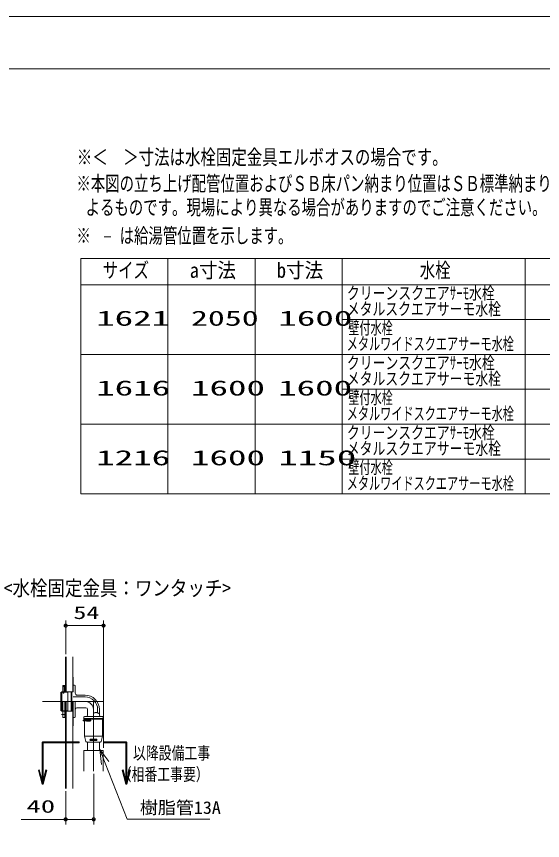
# Model space of a CAD drawing. Units: millimetres on the paper. Extents: x -305 to 305, y -152 to 152.
# Drawn here: x -46.9 to 53.7, y -9 to 148.5 of the extents above; entities that cross this region are included whole.
import ezdxf
from ezdxf.enums import TextEntityAlignment as Align

# ---------------------------------------------------------------- set-up
doc = ezdxf.new("R2010")
doc.units = ezdxf.units.MM
doc.linetypes.add('LONG_CHAIN', pattern=[21, 18, -1, 1, -1])
for name, color, linetype, lineweight in [('0-1_RV', 7, 'Continuous', 9), ('0-2_0', 7, 'Continuous', 9), ('0-4_図面枠', 3, 'Continuous', 9), ('0-5_DEFPOINTS', 7, 'Continuous', 9)]:
    doc.layers.add(name, color=color, linetype=linetype, lineweight=lineweight)
doc.styles.add('ＭＳ ゴシック', font='')
doc.styles.get('ＭＳ ゴシック').set_extended_font_data('MS Gothic')

# ---------------------------------------------------------------- blocks, each defined once
blk = doc.blocks.new('_DOTSMALL')
at = {"layer": '0-2_0'}
for p, q in [((0.0746, 0.1), (-0.0746, 0.1)), ((0.1223, -0.0248), (-0.1223, -0.0248))]:
    blk.add_line(p, q, dxfattribs=at)
for points in [[(0.125, 0), (0.124, 0.0157), (0.1211, 0.0311), (0.1162, 0.046), (0.1095, 0.0602), (0.1011, 0.0735), (0.0911, 0.0856), (0.0797, 0.0963), (0.067, 0.1055), (0.0532, 0.1131), (0.0386, 0.1189), (0.0234, 0.1228), (0.0078, 0.1248), (-0.0078, 0.1248), (-0.0234, 0.1228), (-0.0386, 0.1189), (-0.0532, 0.1131), (-0.067, 0.1055), (-0.0797, 0.0963), (-0.0911, 0.0856), (-0.1011, 0.0735), (-0.1095, 0.0602), (-0.1162, 0.046), (-0.1211, 0.0311), (-0.124, 0.0157), (-0.125, 0), (0, 0)], [(-0.125, 0), (-0.124, -0.0157), (-0.1211, -0.0311), (-0.1162, -0.046), (-0.1095, -0.0602), (-0.1011, -0.0735), (-0.0911, -0.0856), (-0.0797, -0.0963), (-0.067, -0.1055), (-0.0532, -0.1131), (-0.0386, -0.1189), (-0.0234, -0.1228), (-0.0078, -0.1248), (0.0078, -0.1248), (0.0234, -0.1228), (0.0386, -0.1189), (0.0532, -0.1131), (0.067, -0.1055), (0.0797, -0.0963), (0.0911, -0.0856), (0.1011, -0.0735), (0.1095, -0.0602), (0.1162, -0.046), (0.1211, -0.0311), (0.124, -0.0157), (0.125, 0), (0, 0)]]:
    blk.add_lwpolyline(points, close=True, dxfattribs=at)
blk = doc.blocks.new('DOTFIL')
at = {"layer": '0-2_0'}
blk.add_line((-0.5, 0), (0.5, 0), dxfattribs=at)
blk = doc.blocks.new('_OPEN30')
at = {"layer": '0-2_0'}
blk.add_line((0, 0), (-1, 0), dxfattribs=at)
blk.add_lwpolyline([(-1, 0.2679), (0, 0), (-1, -0.2679)], dxfattribs=at)

msp = doc.modelspace()

# ---------------------------------------------------------------- linework, layer by layer
at = {"layer": '0-1_RV'}
for p, q in [((-34.625, 102.247), (-34.625, 57.247)), ((-34.625, 102.247), (100.375, 102.247)), ((-17.959, 102.247), (-17.959, 57.247)), ((-1.292, 102.247), (-1.292, 57.247)), ((15.375, 102.247), (15.375, 57.247)), ((50.375, 102.247), (50.375, 57.247)), ((-34.625, 97.247), (100.375, 97.247)), ((15.375, 90.58), (100.375, 90.58)), ((-34.625, 83.914), (100.375, 83.914)), ((15.375, 77.247), (100.375, 77.247)), ((-34.625, 70.58), (100.375, 70.58)), ((15.375, 63.914), (100.375, 63.914)), ((-34.625, 57.247), (100.375, 57.247)), ((-37.521, 26.648), (-37.521, 33.084)), ((-30.295, 8.702), (-30.295, 33.084)), ((-37.521, 32.084), (-30.295, 32.084)), ((-37.555, 26.148), (-37.555, 19.322)), ((-37.461, 26.148), (-37.461, 19.322)), ((-36.195, 26.148), (-36.195, 19.455)), ((-36.195, 22.255), (-36.088, 22.255)), ((-36.088, 22.255), (-36.088, 19.455)), ((-38.088, 20.655), (-38.088, 19.322)), ((-38.088, 20.655), (-37.688, 20.655)), ((-37.821, 20.355), (-38.088, 20.522)), ((-37.821, 20.522), (-37.821, 19.322)), ((-37.821, 20.522), (-37.555, 20.522)), ((-37.755, 20.522), (-37.755, 19.455)), ((-37.688, 20.655), (-37.688, 20.522)), ((-36.021, 20.676), (-35.821, 20.676)), ((-35.688, 19.189), (-35.688, 20.542)), ((-38.295, 19.455), (-38.428, 19.322)), ((-38.428, 15.855), (-38.428, 19.322)), ((-37.095, 19.347), (-38.403, 19.347)), ((-38.295, 15.722), (-38.295, 19.455)), ((-36.495, 19.455), (-38.295, 19.455)), ((-38.088, 19.322), (-38.021, 19.189)), ((-38.021, 19.189), (-37.888, 19.189)), ((-37.888, 19.189), (-37.821, 19.322)), ((-37.821, 19.389), (-37.555, 19.389)), ((-37.095, 15.722), (-37.095, 19.455)), ((-37.095, 19.347), (-36.907, 19.455)), ((-36.495, 19.455), (-36.495, 15.722)), ((-36.428, 19.389), (-36.495, 19.455)), ((-36.428, 19.389), (-36.361, 19.455)), ((-36.428, 15.789), (-36.428, 19.389)), ((-36.361, 19.455), (-36.361, 15.722)), ((-36.088, 19.455), (-36.361, 19.455)), ((-38.088, 17.589), (-38.088, 14.522)), ((-37.688, 17.589), (-37.688, 14.522)), ((-37.555, 17.589), (-37.555, 0.927)), ((-37.461, 17.589), (-37.461, 0.927)), ((-36.195, 17.589), (-36.195, 0.927)), ((-36.088, 18.455), (-33.821, 18.455)), ((-36.088, 17.589), (-36.088, 12.922)), ((-35.688, 14.655), (-35.688, 17.589)), ((-35.288, 18.789), (-33.821, 18.789)), ((-38.295, 15.722), (-38.428, 15.855)), ((-37.095, 15.83), (-38.403, 15.83)), ((-37.095, 15.83), (-36.907, 15.722)), ((-36.428, 15.789), (-36.495, 15.722)), ((-36.428, 15.789), (-36.361, 15.722)), ((-35.421, 16.389), (-33.688, 16.389)), ((-33.355, 14.962), (-33.355, 16.055)), ((-31.421, 15.406), (-31.421, 16.055)), ((-31.088, 14.962), (-31.088, 16.055)), ((-36.495, 15.722), (-38.295, 15.722)), ((-38.088, 14.522), (-37.688, 14.522)), ((-37.688, 14.722), (-37.555, 14.722)), ((-36.028, 15.722), (-36.361, 15.722)), ((-36.021, 14.522), (-35.821, 14.522)), ((-34.088, 14.402), (-34.088, 14.562)), ((-34.088, 14.402), (-34.048, 14.362)), ((-34.088, 14.229), (-34.088, 14.362)), ((-34.088, 14.362), (-30.355, 14.362)), ((-34.088, 14.229), (-30.355, 14.229)), ((-33.955, 14.695), (-30.488, 14.695)), ((-30.355, 14.402), (-30.395, 14.362)), ((-30.355, 14.402), (-30.355, 14.562)), ((-30.355, 14.229), (-30.355, 14.362)), ((-36.195, 12.922), (-36.088, 12.922)), ((-32.751, 14.022), (-34.101, 14.022)), ((-32.751, 13.862), (-34.101, 13.862)), ((-33.955, 14.022), (-33.955, 14.162)), ((-33.955, 10.931), (-33.955, 13.862)), ((-32.831, 14.055), (-33.459, 14.055)), ((-32.831, 13.829), (-33.459, 13.829)), ((-30.488, 10.931), (-30.488, 14.162)), ((-41.856, 9.702), (-42.036, 9.702)), ((-41.856, 9.502), (-42.036, 9.502)), ((-34.928, 9.812), (-41.946, 9.812)), ((-34.928, 9.812), (-41.946, 9.812)), ((-33.692, 9.95), (-33.955, 10.931)), ((-33.955, 10.931), (-30.428, 10.931)), ((-33.439, 9.802), (-32.161, 9.802)), ((-33.355, 8.202), (-33.355, 9.802)), ((-31.664, 10.375), (-32.778, 10.375)), ((-31.664, 10.191), (-32.778, 10.191)), ((-31.664, 10.156), (-32.778, 10.156)), ((-30.884, 9.802), (-32.161, 9.802)), ((-31.088, 8.202), (-31.088, 9.802)), ((-30.751, 9.95), (-30.488, 10.931)), ((-25.925, 9.812), (-30.311, 9.812)), ((-25.925, 9.812), (-30.311, 9.812)), ((-25.835, 9.702), (-26.015, 9.702)), ((-25.835, 9.502), (-26.015, 9.502)), ((-41.856, 9.302), (-42.036, 9.302)), ((-41.856, 9.102), (-42.036, 9.102)), ((-41.856, 8.902), (-42.036, 8.902)), ((-41.856, 8.702), (-42.036, 8.702)), ((-41.856, 8.502), (-42.036, 8.502)), ((-41.856, 8.302), (-42.036, 8.302)), ((-41.856, 8.102), (-42.036, 8.102)), ((-41.856, 7.902), (-42.036, 7.902)), ((-34.088, 4.255), (-34.088, 8.202)), ((-34.088, 8.202), (-30.355, 8.202)), ((-30.355, 4.255), (-30.355, 8.202)), ((-25.835, 9.302), (-26.015, 9.302)), ((-25.835, 9.102), (-26.015, 9.102)), ((-25.835, 8.902), (-26.015, 8.902)), ((-25.835, 8.702), (-26.015, 8.702)), ((-25.835, 8.502), (-26.015, 8.502)), ((-25.835, 8.302), (-26.015, 8.302)), ((-25.835, 8.102), (-26.015, 8.102)), ((-25.835, 7.902), (-26.015, 7.902)), ((-41.856, 7.702), (-42.036, 7.702)), ((-41.856, 7.502), (-42.036, 7.502)), ((-41.856, 7.302), (-42.036, 7.302)), ((-41.856, 7.102), (-42.036, 7.102)), ((-41.856, 6.902), (-42.036, 6.902)), ((-41.856, 6.702), (-42.036, 6.702)), ((-41.856, 6.502), (-42.036, 6.502)), ((-41.856, 6.302), (-42.036, 6.302)), ((-25.835, 7.702), (-26.015, 7.702)), ((-25.835, 7.502), (-26.015, 7.502)), ((-25.835, 7.302), (-26.015, 7.302)), ((-25.835, 7.102), (-26.015, 7.102)), ((-25.835, 6.902), (-26.015, 6.902)), ((-25.835, 6.702), (-26.015, 6.702)), ((-25.835, 6.502), (-26.015, 6.502)), ((-25.835, 6.302), (-26.015, 6.302)), ((-41.856, 6.102), (-42.036, 6.102)), ((-41.856, 5.902), (-42.036, 5.902)), ((-41.856, 5.702), (-42.036, 5.702)), ((-41.856, 5.502), (-42.036, 5.502)), ((-41.856, 5.302), (-42.036, 5.302)), ((-41.856, 5.102), (-42.036, 5.102)), ((-41.856, 4.902), (-42.036, 4.902)), ((-25.835, 6.102), (-26.015, 6.102)), ((-25.835, 5.902), (-26.015, 5.902)), ((-25.835, 5.702), (-26.015, 5.702)), ((-25.835, 5.502), (-26.015, 5.502)), ((-25.835, 5.302), (-26.015, 5.302)), ((-25.835, 5.102), (-26.015, 5.102)), ((-25.835, 4.902), (-26.015, 4.902)), ((-42.516, 4.279), (-42.703, 4.279)), ((-42.463, 4.079), (-42.649, 4.079)), ((-42.57, 4.479), (-42.623, 4.479)), ((-42.57, 4.479), (-42.623, 4.479)), ((-42.409, 3.879), (-42.595, 3.879)), ((-42.355, 3.679), (-42.542, 3.679)), ((-42.302, 3.479), (-42.488, 3.479)), ((-42.248, 3.279), (-42.435, 3.279)), ((-41.856, 4.702), (-42.036, 4.702)), ((-41.856, 4.502), (-42.036, 4.502)), ((-41.856, 4.302), (-42.036, 4.302)), ((-41.856, 4.102), (-42.036, 4.102)), ((-41.856, 3.902), (-42.036, 3.902)), ((-41.856, 3.702), (-42.036, 3.702)), ((-41.856, 3.502), (-42.036, 3.502)), ((-41.856, 3.302), (-42.036, 3.302)), ((-41.457, 3.279), (-41.643, 3.279)), ((-41.403, 3.479), (-41.59, 3.479)), ((-41.35, 3.679), (-41.536, 3.679)), ((-41.296, 3.879), (-41.483, 3.879)), ((-41.243, 4.079), (-41.429, 4.079)), ((-41.189, 4.279), (-41.375, 4.279)), ((-41.269, 4.479), (-41.322, 4.479)), ((-41.269, 4.479), (-41.322, 4.479)), ((-32.161, 3.755), (-32.161, -5.941)), ((-26.496, 4.279), (-26.682, 4.279)), ((-26.442, 4.079), (-26.629, 4.079)), ((-26.549, 4.479), (-26.602, 4.479)), ((-26.549, 4.479), (-26.602, 4.479)), ((-26.389, 3.879), (-26.575, 3.879)), ((-26.335, 3.679), (-26.521, 3.679)), ((-26.282, 3.479), (-26.468, 3.479)), ((-26.228, 3.279), (-26.414, 3.279)), ((-25.835, 4.702), (-26.015, 4.702)), ((-25.835, 4.502), (-26.015, 4.502)), ((-25.835, 4.302), (-26.015, 4.302)), ((-25.835, 4.102), (-26.015, 4.102)), ((-25.835, 3.902), (-26.015, 3.902)), ((-25.835, 3.702), (-26.015, 3.702)), ((-25.835, 3.502), (-26.015, 3.502)), ((-25.835, 3.302), (-26.015, 3.302)), ((-25.437, 3.279), (-25.623, 3.279)), ((-25.383, 3.479), (-25.569, 3.479)), ((-25.329, 3.679), (-25.516, 3.679)), ((-25.276, 3.879), (-25.462, 3.879)), ((-25.222, 4.079), (-25.409, 4.079)), ((-25.169, 4.279), (-25.355, 4.279)), ((-25.248, 4.479), (-25.301, 4.479)), ((-25.248, 4.479), (-25.301, 4.479)), ((-42.195, 3.079), (-42.381, 3.079)), ((-42.141, 2.879), (-42.327, 2.879)), ((-42.088, 2.679), (-42.274, 2.679)), ((-42.034, 2.479), (-42.22, 2.479)), ((-41.98, 2.279), (-42.167, 2.279)), ((-41.927, 2.079), (-42.113, 2.079)), ((-41.873, 1.879), (-42.06, 1.879)), ((-41.856, 3.102), (-42.036, 3.102)), ((-41.856, 2.902), (-42.036, 2.902)), ((-41.856, 2.702), (-42.036, 2.702)), ((-41.856, 2.502), (-42.036, 2.502)), ((-41.856, 2.302), (-42.036, 2.302)), ((-41.856, 2.102), (-42.036, 2.102)), ((-41.856, 1.902), (-42.036, 1.902)), ((-41.832, 1.879), (-42.018, 1.879)), ((-41.778, 2.079), (-41.965, 2.079)), ((-41.725, 2.279), (-41.911, 2.279)), ((-41.671, 2.479), (-41.858, 2.479)), ((-41.618, 2.679), (-41.804, 2.679)), ((-41.564, 2.879), (-41.75, 2.879)), ((-41.511, 3.079), (-41.697, 3.079)), ((-26.174, 3.079), (-26.361, 3.079)), ((-26.121, 2.879), (-26.307, 2.879)), ((-26.067, 2.679), (-26.254, 2.679)), ((-26.014, 2.479), (-26.2, 2.479)), ((-25.96, 2.279), (-26.146, 2.279)), ((-25.906, 2.079), (-26.093, 2.079)), ((-25.853, 1.879), (-26.039, 1.879)), ((-25.835, 3.102), (-26.015, 3.102)), ((-25.835, 2.902), (-26.015, 2.902)), ((-25.835, 2.702), (-26.015, 2.702)), ((-25.835, 2.502), (-26.015, 2.502)), ((-25.835, 2.302), (-26.015, 2.302)), ((-25.835, 2.102), (-26.015, 2.102)), ((-25.835, 1.902), (-26.015, 1.902)), ((-25.812, 1.879), (-25.998, 1.879)), ((-25.758, 2.079), (-25.944, 2.079)), ((-25.705, 2.279), (-25.891, 2.279)), ((-25.651, 2.479), (-25.837, 2.479)), ((-25.597, 2.679), (-25.784, 2.679)), ((-25.544, 2.879), (-25.73, 2.879)), ((-25.49, 3.079), (-25.677, 3.079)), ((-37.521, 0.427), (-37.521, -5.941)), ((-37.521, -4.941), (-46.032, -4.941)), ((-32.161, -4.941), (-37.521, -4.941)), ((-35.201, -4.941), (-32.881, -4.941))]:
    msp.add_line(p, q, dxfattribs=at)
at = {"layer": '0-1_RV', "linetype": 'LONG_CHAIN'}
for p, q in [((-41.989, 17.589), (-35.968, 17.589)), ((-39.45, 17.589), (-33.821, 17.589)), ((-39.45, 17.589), (-33.821, 17.589)), ((-39.45, 17.589), (-33.821, 17.589)), ((-38.455, 17.589), (-30.261, 17.589)), ((-32.221, 17.589), (-32.221, 4.255)), ((-32.221, 17.589), (-32.221, 4.255)), ((-32.221, 9.301), (-32.221, 15.989)), ((-32.221, 9.301), (-32.221, 15.989)), ((-32.221, 9.301), (-32.221, 15.989)), ((-38.321, 15.122), (-37.388, 15.122)), ((-38.321, 15.122), (-37.388, 15.122))]:
    msp.add_line(p, q, dxfattribs=at)
at = {"layer": '0-1_RV'}
for points in [[(-32.221, 15.361), (-32.216, 15.363), (-32.211, 15.365), (-32.207, 15.366), (-32.202, 15.368), (-32.197, 15.37), (-32.192, 15.371), (-32.187, 15.373), (-32.182, 15.374), (-32.177, 15.376), (-32.172, 15.378), (-32.167, 15.379), (-32.162, 15.381), (-32.157, 15.382), (-32.152, 15.384), (-32.148, 15.385), (-32.143, 15.387), (-32.138, 15.388), (-32.133, 15.39), (-32.128, 15.391), (-32.123, 15.393), (-32.118, 15.394), (-32.113, 15.396), (-32.108, 15.397), (-32.103, 15.399), (-32.098, 15.4), (-32.093, 15.402), (-32.088, 15.403), (-32.083, 15.405), (-32.078, 15.406), (-32.073, 15.407), (-32.068, 15.409), (-32.063, 15.41), (-32.058, 15.412), (-32.053, 15.413), (-32.048, 15.414), (-32.043, 15.416), (-32.038, 15.417), (-32.033, 15.418), (-32.028, 15.419)], [(-32.028, 15.419), (-32.023, 15.421), (-32.018, 15.422), (-32.013, 15.423), (-32.008, 15.424), (-32.003, 15.426), (-31.998, 15.427), (-31.993, 15.428), (-31.988, 15.429), (-31.983, 15.43), (-31.978, 15.432), (-31.973, 15.433), (-31.968, 15.434), (-31.963, 15.435), (-31.958, 15.436), (-31.953, 15.437), (-31.948, 15.438), (-31.943, 15.439), (-31.938, 15.44), (-31.933, 15.441), (-31.928, 15.442), (-31.922, 15.443), (-31.917, 15.444), (-31.912, 15.445), (-31.907, 15.446), (-31.902, 15.447), (-31.897, 15.447), (-31.892, 15.448), (-31.887, 15.449), (-31.882, 15.45), (-31.877, 15.45), (-31.871, 15.451), (-31.866, 15.452), (-31.861, 15.453), (-31.856, 15.453), (-31.851, 15.454), (-31.846, 15.455), (-31.841, 15.455), (-31.836, 15.456), (-31.83, 15.456)], [(-31.83, 15.456), (-31.825, 15.457), (-31.82, 15.457), (-31.815, 15.458), (-31.81, 15.458), (-31.805, 15.459), (-31.8, 15.459), (-31.794, 15.459), (-31.789, 15.46), (-31.784, 15.46), (-31.779, 15.46), (-31.774, 15.46), (-31.769, 15.461), (-31.763, 15.461), (-31.758, 15.461), (-31.753, 15.461), (-31.748, 15.461), (-31.743, 15.461), (-31.738, 15.461), (-31.732, 15.461), (-31.727, 15.461), (-31.722, 15.461), (-31.717, 15.461), (-31.712, 15.461), (-31.707, 15.461), (-31.701, 15.461), (-31.696, 15.46), (-31.691, 15.46), (-31.686, 15.46), (-31.681, 15.46), (-31.676, 15.459), (-31.671, 15.459), (-31.665, 15.458), (-31.66, 15.458), (-31.655, 15.458), (-31.65, 15.457), (-31.645, 15.456), (-31.64, 15.456), (-31.635, 15.455), (-31.629, 15.455)], [(-31.629, 15.455), (-31.624, 15.454), (-31.619, 15.453), (-31.614, 15.453), (-31.609, 15.452), (-31.604, 15.451), (-31.599, 15.45), (-31.594, 15.45), (-31.589, 15.449), (-31.583, 15.448), (-31.578, 15.447), (-31.573, 15.446), (-31.568, 15.445), (-31.563, 15.444), (-31.558, 15.443), (-31.553, 15.442), (-31.548, 15.441), (-31.543, 15.44), (-31.538, 15.439), (-31.533, 15.438), (-31.528, 15.437), (-31.523, 15.435), (-31.518, 15.434), (-31.513, 15.433), (-31.508, 15.432), (-31.503, 15.431), (-31.498, 15.429), (-31.493, 15.428), (-31.488, 15.427), (-31.483, 15.425), (-31.478, 15.424), (-31.473, 15.422), (-31.468, 15.421), (-31.463, 15.42), (-31.458, 15.418), (-31.453, 15.417), (-31.448, 15.415), (-31.443, 15.414), (-31.438, 15.412), (-31.433, 15.41)], [(-31.433, 15.41), (-31.428, 15.409), (-31.423, 15.407), (-31.418, 15.406), (-31.414, 15.404), (-31.409, 15.402), (-31.404, 15.401), (-31.399, 15.399), (-31.394, 15.397), (-31.389, 15.395), (-31.384, 15.394), (-31.379, 15.392), (-31.375, 15.39), (-31.37, 15.388), (-31.365, 15.386), (-31.36, 15.384), (-31.355, 15.383), (-31.351, 15.381), (-31.346, 15.379), (-31.341, 15.377), (-31.336, 15.375), (-31.331, 15.373), (-31.327, 15.371), (-31.322, 15.369), (-31.317, 15.367), (-31.312, 15.365), (-31.308, 15.363), (-31.303, 15.361), (-31.298, 15.359), (-31.293, 15.357), (-31.289, 15.355), (-31.284, 15.352), (-31.279, 15.35), (-31.275, 15.348), (-31.27, 15.346), (-31.265, 15.344), (-31.261, 15.342), (-31.256, 15.339), (-31.251, 15.337), (-31.247, 15.335)], [(-31.247, 15.335), (-31.242, 15.333), (-31.237, 15.33), (-31.233, 15.328), (-31.228, 15.326), (-31.223, 15.323), (-31.219, 15.321), (-31.214, 15.319), (-31.21, 15.316), (-31.205, 15.314), (-31.2, 15.312), (-31.196, 15.309), (-31.191, 15.307), (-31.187, 15.304), (-31.182, 15.302), (-31.178, 15.3), (-31.173, 15.297), (-31.168, 15.295), (-31.164, 15.292), (-31.159, 15.29), (-31.155, 15.287), (-31.15, 15.285), (-31.146, 15.282), (-31.141, 15.28), (-31.137, 15.277), (-31.132, 15.275), (-31.128, 15.272), (-31.123, 15.269), (-31.119, 15.267), (-31.115, 15.264), (-31.11, 15.262), (-31.106, 15.259), (-31.101, 15.256), (-31.097, 15.254), (-31.092, 15.251), (-31.088, 15.248)], [(-9.947, -4.924), (-25.754, -4.924), (-29.974, 5.817)]]:
    msp.add_lwpolyline(points, dxfattribs=at)
for points in [[(-42.036, 9.802), (-42.036, 1.802), (-41.856, 1.802), (-41.856, 9.802)], [(-41.946, 9.712), (-34.928, 9.712), (-34.928, 9.892), (-41.946, 9.892)], [(-30.311, 9.712), (-25.925, 9.712), (-25.925, 9.892), (-30.311, 9.892)], [(-26.015, 9.802), (-26.015, 1.802), (-25.835, 1.802), (-25.835, 9.802)], [(-42.747, 4.445), (-42.033, 1.779), (-41.859, 1.825), (-42.573, 4.492)], [(-41.318, 4.492), (-42.033, 1.825), (-41.859, 1.779), (-41.144, 4.445)], [(-26.727, 4.445), (-26.012, 1.779), (-25.838, 1.825), (-26.553, 4.492)], [(-25.298, 4.492), (-26.012, 1.825), (-25.838, 1.779), (-25.124, 4.445)]]:
    msp.add_lwpolyline(points, close=True, dxfattribs=at)
for centre, radius, start, end in [((-36.021, 20.609), 0.0667, 90, 180), ((-36.021, 20.609), 0.0667, 90, 180), ((-35.821, 20.542), 0.133, 0, 90), ((-35.288, 19.189), 0.4, 180, 270), ((-33.821, 16.055), 2.733, 0, 90), ((-33.821, 16.055), 2.4, 0, 90), ((-35.421, 16.122), 0.267, 90, 180), ((-33.688, 16.055), 0.333, 0, 90), ((-36.021, 14.589), 0.0667, 180, 270), ((-35.821, 14.655), 0.133, 270, 0), ((-33.955, 14.562), 0.133, 90, 180), ((-34.021, 14.162), 0.0667, 0, 90), ((-34.021, 14.162), 0.0667, 0, 90), ((-33.621, 14.962), 0.267, 270, 0), ((-30.821, 14.962), 0.267, 180, 270), ((-30.488, 14.562), 0.133, 0, 90), ((-30.421, 14.162), 0.0667, 90, 180), ((-34.101, 13.942), 0.08, 90, 270), ((-33.459, 13.942), 0.113, 90, 135.09913), ((-33.459, 13.942), 0.113, 90, 135.09913), ((-33.459, 13.942), 0.113, 224.90087, 270), ((-33.459, 13.942), 0.113, 224.90087, 270), ((-33.387, 13.942), 0.113, 90, 135.09913), ((-33.387, 13.942), 0.113, 90, 135.09913), ((-33.387, 13.942), 0.113, 224.90087, 270), ((-33.387, 13.942), 0.113, 224.90087, 270), ((-32.831, 13.942), 0.113, 270, 90), ((-32.831, 13.942), 0.113, 270, 90), ((-33.499, 10.002), 0.2, 195, 270.00006), ((-32.778, 10.266), 0.11, 90, 270), ((-32.778, 10.266), 0.11, 90, 270), ((-32.778, 10.3), 0.11, 189.06862, 270), ((-32.778, 10.3), 0.11, 189.06862, 270), ((-31.664, 10.266), 0.11, 270, 90), ((-31.664, 10.266), 0.11, 270, 90), ((-31.664, 10.3), 0.11, 270, 350.93138), ((-31.664, 10.3), 0.11, 270, 350.93138), ((-30.944, 10.002), 0.2, 269.99994, 345)]:
    msp.add_arc(centre, radius, start, end, dxfattribs=at)
at = {"layer": '0-1_RV', "linetype": 'LONG_CHAIN'}
msp.add_arc((-33.821, 15.989), 1.6, 0, 90, dxfattribs=at)
at = {"layer": '0-4_図面枠'}
msp.add_lwpolyline([(-291.017, -138.498), (108.983, -138.498), (108.983, 138.502), (-291.017, 138.502)], close=True, dxfattribs=at)
at = {"layer": '0-5_DEFPOINTS'}
msp.add_line((118.983, 148.502), (-301.017, 148.502), dxfattribs=at)

# ---------------------------------------------------------------- block references
at = {"layer": '0-1_RV'}
for name, p, xscale, yscale in [('DOTFIL', (-29.53, 106.38), 1.333333, 1.333333), ('_DOTSMALL', (-30.295, 32.084), 2.32, 2.32), ('_DOTSMALL', (-32.161, -4.941), 2.32, 2.32)]:
    msp.add_blockref(name, p, dxfattribs=dict(at, xscale=xscale, yscale=yscale))
for name, p, xscale, yscale, rotation in [('_DOTSMALL', (-37.521, 32.084), 2.32, 2.32, 180), ('_OPEN30', (-30.986, 8.395), 2.77, 2.77, 111.44887), ('_DOTSMALL', (-37.521, -4.941), 2.32, 2.32, 180)]:
    msp.add_blockref(name, p, dxfattribs=dict(at, xscale=xscale, yscale=yscale, rotation=rotation))

# ---------------------------------------------------------------- texts
at = {"layer": '0-1_RV', "style": 'ＭＳ ゴシック'}
for s, height, width, p in [('※＜\u3000＞寸法は水栓固定金具エルボオスの場合です。', 2.889, 0.75, (-35.393, 119.314)), ('※本図の立ち上げ配管位置およびＳＢ床パン納まり位置はＳＢ標準納まりに', 2.886, 0.7, (-35.477, 114.275)), (' よるものです。現場により異なる場合がありますのでご注意ください。', 2.886, 0.7, (-35.088, 109.722)), ('※\u3000\u3000は給湯管位置を示します。', 2.886, 0.7, (-35.477, 104.308)), ('サイズ', 2.889, 0.75, (-30.447, 97.692)), ('a寸法', 2.886, 0.9, (-13.8, 97.692)), ('b寸法', 2.886, 0.9, (2.866, 97.692)), ('水栓', 2.889, 0.75, (30.208, 97.692)), ('クリーンスクエアｻｰﾓ水栓', 2.405, 0.75, (16.265, 93.716)), ('メタルスクエアサーモ水栓', 2.405, 0.75, (16.24, 90.687)), ('1621', 2.889, 1.8, (-31.692, 88.525)), ('2050', 2.886, 1.65, (-13.562, 88.525)), ('1600', 2.889, 1.8, (3.16, 88.525)), ('壁付水栓', 2.405, 0.65, (16.528, 87.049)), ('メタルワイドスクエアサーモ水栓', 2.405, 0.65, (16.238, 84.02)), ('クリーンスクエアｻｰﾓ水栓', 2.405, 0.75, (16.265, 80.383)), ('メタルスクエアサーモ水栓', 2.405, 0.75, (16.24, 77.353)), ('1616', 2.889, 1.8, (-31.692, 75.192)), ('1600', 2.889, 1.8, (-13.548, 75.192)), ('1600', 2.889, 1.8, (3.119, 75.192)), ('壁付水栓', 2.405, 0.65, (16.528, 73.716)), ('メタルワイドスクエアサーモ水栓', 2.405, 0.65, (16.238, 70.687)), ('クリーンスクエアｻｰﾓ水栓', 2.405, 0.75, (16.265, 67.049)), ('メタルスクエアサーモ水栓', 2.405, 0.75, (16.24, 64.02)), ('1216', 2.889, 1.8, (-31.692, 61.859)), ('1600', 2.889, 1.8, (-13.548, 61.859)), ('1150', 2.886, 1.9, (3.15, 61.859)), ('壁付水栓', 2.405, 0.65, (16.528, 60.383)), ('メタルワイドスクエアサーモ水栓', 2.405, 0.65, (16.238, 57.353)), ('<水栓固定金具：ワンタッチ>', 2.886, 0.85, (-49.373, 36.951)), ('54', 2.441, 1.5, (-36.06, 32.614)), ('以降設備工事', 2.405, 0.75, (-24.65, 5.81)), ('（相番工事要）', 2.405, 0.75, (-27.39, 1.738)), ('40', 2.441, 1.65, (-45.032, -4.411)), ('樹脂管13A', 2.405, 1.05, (-23.338, -4.614))]:
    msp.add_text(s, height=height, dxfattribs=dict(at, width=width)).set_placement(p, align=Align.BOTTOM_LEFT)

doc.saveas('drawing.dxf')
